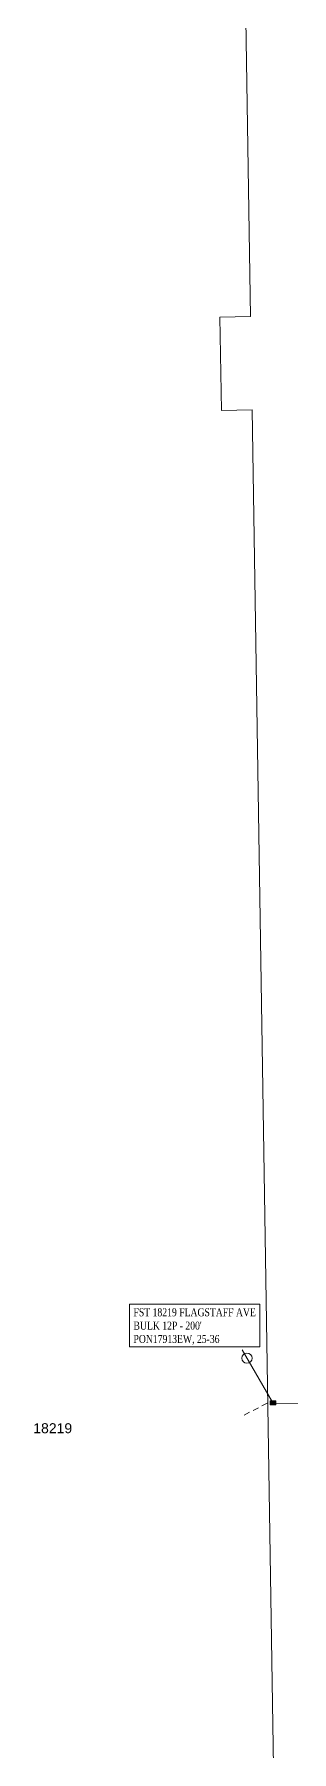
# Model space of a CAD drawing. Header units: feet. Extents: x 865220 to 2841409, y -2240498 to 948907.
# Drawn here: x 2833261 to 2833454, y 943266 to 944553 of the extents above; entities that cross this region are included whole.
import ezdxf
from ezdxf.enums import TextEntityAlignment as Align
from ezdxf.lldxf.tags import DXFTag

# ---------------------------------------------------------------- set-up
doc = ezdxf.new("R2010")
doc.units = ezdxf.units.FT
doc.header["$LTSCALE"] = 0.015
doc.header["$MEASUREMENT"] = 0
doc.linetypes.add('DASHED', pattern=[5, 3, -2])
for name, color, linetype in [('Dakota County Addresses', 7, 'Continuous'), ('Dakota County Parcels', 7, 'Continuous'), ('DROP BURIED', 7, 'DASHED'), ('TAIL', 1, 'MST'), ('TELEPHONE STRUCT-PROP', 6, 'Continuous'), ('TERMINALS', 7, 'Continuous')]:
    doc.layers.add(name, color=color, linetype=linetype)
doc.layers.add('RUNNING LINE (UNDERGROUND)', color=10, linetype='Continuous', lineweight=40)
doc.styles.add('Dimensions 100', font='arial.ttf')
doc.styles.add('Line', font='txt.shx', dxfattribs={"height": 3})
doc.styles.add('SIMPLEX', font='times.ttf', dxfattribs={"width": 0.8})
doc.styles.add('Utilities', font='arial.ttf', dxfattribs={"height": 2.5})
tags = doc.linetypes.add('MST', pattern='A,5,-5,5,-5,["TAIL",Line,S=1.5,R=0,X=0,Y=-1.5],-20', length=40).pattern_tags.tags
tags[10] = DXFTag(74, 10)

# ---------------------------------------------------------------- blocks, each defined once
blk = doc.blocks.new('ACMAP_ANN_TEMPLATE_Dakota County Addresses')
at = {"layer": 'Dakota County Addresses', "style": 'Dimensions 100'}
blk.add_attdef('DakotaCountyAddress', text='', height=50, dxfattribs=at).set_placement((0, 0), align=Align.CENTER)
blk = doc.blocks.new('NEW HH')
at = {"ltscale": 40, "true_color": 0xffffff}
h = blk.add_hatch(color=7, dxfattribs=at)
h.dxf.hatch_style = 1
h.paths.add_polyline_path([(-0.061, -0.031, 0.414214), (-0.046, -0.046), (0.046, -0.046, 0.414214), (0.061, -0.031), (0.061, 0.031, 0.414214), (0.046, 0.046), (-0.046, 0.046, 0.414214), (-0.061, 0.031)])
at = {"layer": 'RUNNING LINE (UNDERGROUND)', "color": 6, "lineweight": 0, "const_width": 0.005, "flags": 128}
blk.add_lwpolyline([(-0.061, 0.031), (-0.061, -0.031, 0.414214), (-0.046, -0.046), (0.046, -0.046, 0.414214), (0.061, -0.031), (0.061, 0.031, 0.414214), (0.046, 0.046), (-0.046, 0.046, 0.414214)], format="xyb", close=True, dxfattribs=at)
at = {"layer": 'TELEPHONE STRUCT-PROP', "color": 18, "true_color": 0x000000, "style": 'Utilities'}
blk.add_text('HH', height=0.05, dxfattribs=at).set_placement((0, 0), align=Align.MIDDLE_CENTER)
blk = doc.blocks.new('TERMINAL')
at = {"lineweight": 5, "ltscale": 0.5, "flags": 128}
blk.add_lwpolyline([(-0.1, -0.6), (-0.1, 44.8)], dxfattribs=at)
at = {"lineweight": 5, "ltscale": 0.5}
blk.add_circle((-0.1, 37.6), 3.83, dxfattribs=at)

msp = doc.modelspace()

# ---------------------------------------------------------------- linework, layer by layer
at = {"layer": 'Dakota County Parcels', "lineweight": 5}
for p, q in [((2833418.1, 944646.9), (2833423, 944341.7)), ((2833423, 944341.7), (2833400, 944341.3)), ((2833400, 944341.3), (2833401.1, 944271.3)), ((2833401.1, 944271.3), (2833424.1, 944271.7)), ((2833424.1, 944271.7), (2833459.9, 942006.6))]:
    msp.add_line(p, q, dxfattribs=at)
at = {"layer": 'DROP BURIED', "lineweight": 5, "ltscale": 100}
msp.add_lwpolyline([(2833435.5, 943527), (2833417.8, 943517.8)], dxfattribs=at)
at = {"layer": 'TAIL', "lineweight": 5, "ltscale": 50, "flags": 128}
msp.add_lwpolyline([(2833529.4, 943526.7), (2833439.6, 943526.9)], dxfattribs=at)

# ---------------------------------------------------------------- block references
at = {"lineweight": 5, "xscale": 40, "yscale": 40, "zscale": 40}
msp.add_blockref('NEW HH', (2833439.8, 943527.2), dxfattribs=at)
at = {"layer": 'Dakota County Addresses', "lineweight": 5, "xscale": 0.15, "yscale": 0.15, "zscale": 0.15}
msp.add_blockref('ACMAP_ANN_TEMPLATE_Dakota County Addresses', (2833274.8, 943504.4), dxfattribs=at).add_auto_attribs({'DakotaCountyAddress': '18219'})
at = {"layer": 'TERMINALS', "lineweight": 5, "ltscale": 0.5, "rotation": 30}
msp.add_blockref('TERMINAL', (2833439.2, 943528.2), dxfattribs=at)

# ---------------------------------------------------------------- next in the draw order: texts
at = {"layer": 'TERMINALS', "lineweight": 5, "ltscale": 0.5, "insert": (2833335.3, 943598.1), "char_height": 6, "attachment_point": 1, "style": 'SIMPLEX', "bg_fill": 19, "box_fill_scale": 1.5, "bg_fill_color": 256, "bg_fill_transparency": 0}
msp.add_mtext("FST 18219 FLAGSTAFF AVE\\PBULK 12P - 200'\\PPON17913EW, 25-36", dxfattribs=at)

doc.saveas('drawing.dxf')
